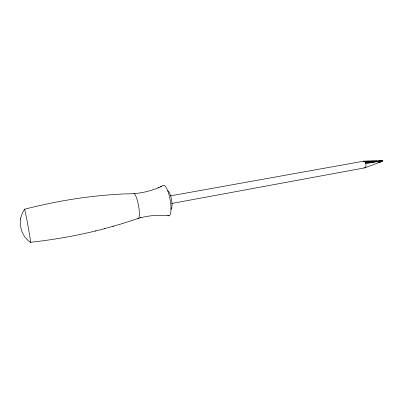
<?xml version="1.0" encoding="UTF-8"?>
<svg xmlns="http://www.w3.org/2000/svg" width="403" height="403" viewBox="0 0 403 403"><rect width="100%" height="100%" fill="white"/><g stroke="black" fill="none" stroke-linecap="round" stroke-linejoin="round"><path stroke-width="0.6" d="M20.457 219.353C19.505 228.017 22.89 237.422 30.462 242.284C55.533 239.553 80.429 235.085 104.815 228.612M20.729 217.952L22.23 213.363L24.533 209.233C57.458 200.739 91.224 195.379 125.207 193.893C136.783 194.055 148.45 192.09 159.094 187.445M20.437 219.459L20.755 217.822M377.883 162.772L379.601 162.172M382.774 160.716L365.511 162.822L382.85 160.726L379.092 162.56M379.979 161.956L380.427 161.719M160.525 186.796L162.772 185.692A15.531 3.959 79.7 0 1 170.278 200.578A15.531 3.959 79.7 0 1 167.799 215.383M158.233 187.833L161.437 186.388M381.399 161.24L382.568 160.762L365.103 162.132L382.261 160.873L364.095 161.286L376.956 161.104M364.922 167.799L381.011 161.825M138.587 218.3L121.993 223.725L104.181 228.778M141.131 217.6L137.927 218.481A12.654 2.599 79.7 0 0 138.723 206.744A12.654 2.599 79.7 0 0 133.887 193.606M95.415 231.005L96.01 230.843M112.815 226.415L113.475 226.239M140.471 217.781C149.609 215.429 159.18 214.708 168.56 215.801M171.572 203.49L364.423 167.92M170.378 195.878L363.566 161.185L376.981 161.079M365.813 163.638L382.85 160.726M372.911 161.401L363.068 161.316A3.405 1.975 79.7 0 1 365.995 164.51A3.405 1.975 79.7 0 1 363.894 167.809M24.462 209.535A16.871 0.463 79.7 0 1 27.857 225.081A16.871 0.463 79.7 0 1 30.462 242.284M167.678 190.861A9.299 2.418 79.7 0 1 171.673 200.432A9.299 2.418 79.7 0 1 170.555 209.157"/></g></svg>
